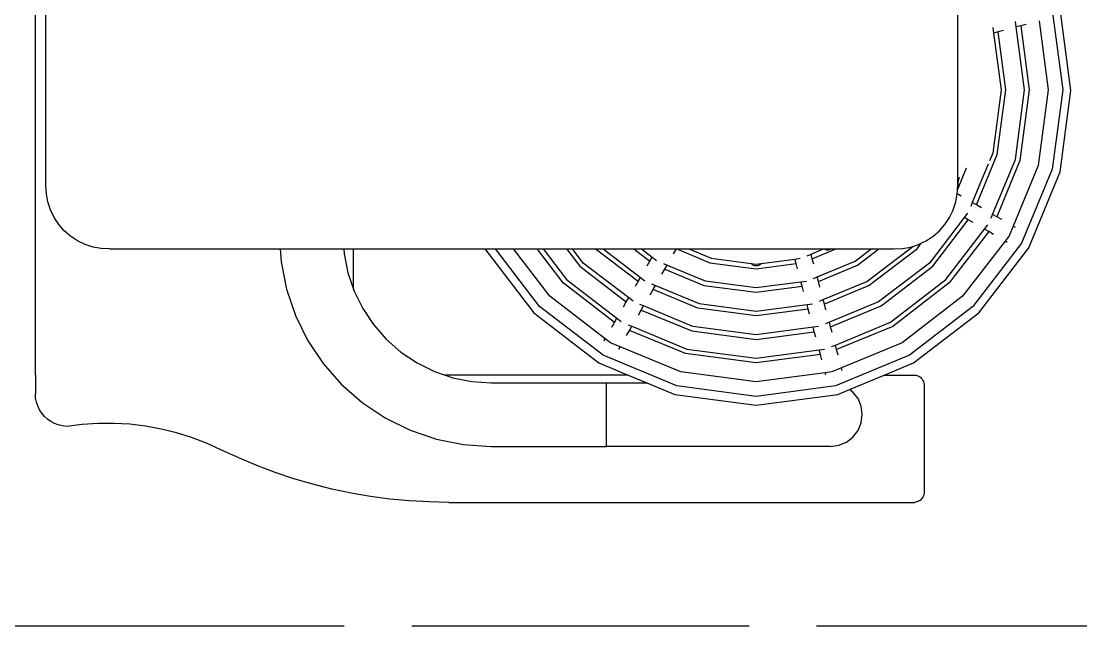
# Model space of a CAD drawing. Header units: millimetres. Extents: x 44692 to 172587, y -26854 to 14445.
# Drawn here: x 149322 to 150120, y -12132 to -11676 of the extents above; entities that cross this region are included whole.
import ezdxf

# ---------------------------------------------------------------- set-up
doc = ezdxf.new("R2010")
doc.units = ezdxf.units.MM
doc.header["$LTSCALE"] = 100
doc.linetypes.add('DASHEDX2', pattern=[3.048, 2.54, -0.508])
doc.layers.add('Area proceso', color=90, linetype='DASHEDX2')
doc.layers.add('Maquinas', color=200, linetype='Continuous')

msp = doc.modelspace()

# ---------------------------------------------------------------- linework, layer by layer
at = {"layer": 'Area proceso'}
msp.add_line((149311.465, -12131.517), (150127.465, -12131.517), dxfattribs=at)
at = {"layer": 'Maquinas'}
for p, q in [((149332.848, -11942.776), (149332.848, -11513.297)), ((149340.831, -11799.781), (149340.831, -11656.288)), ((150027.358, -11679.255), (150027.358, -11656.288)), ((150098.561, -11668.317), (150106.424, -11728.037)), ((150112.653, -11728.386), (150104.579, -11667.054)), ((150027.358, -11692.478), (150027.358, -11679.255)), ((150053.816, -11681.128), (150054.358, -11685.244)), ((150071.476, -11680.657), (150070.935, -11676.542)), ((150074.9, -11679.739), (150071.476, -11680.657)), ((150077.714, -11728.037), (150071.476, -11680.657)), ((150078.841, -11678.683), (150074.9, -11679.739)), ((150074.9, -11679.739), (150081.258, -11728.037)), ((150088.594, -11676.07), (150095.436, -11728.037)), ((150057.782, -11684.326), (150054.358, -11685.244)), ((150054.358, -11685.244), (150059.992, -11728.037)), ((150061.723, -11683.27), (150057.782, -11684.326)), ((150063.536, -11728.037), (150057.782, -11684.326)), ((150027.358, -11722.458), (150027.358, -11692.478)), ((150027.468, -11723.296), (150027.358, -11722.458)), ((150027.358, -11733.615), (150027.358, -11722.458)), ((150059.992, -11728.037), (150053.712, -11775.739)), ((150057.135, -11776.657), (150063.536, -11728.037)), ((150070.83, -11780.326), (150077.714, -11728.037)), ((150081.258, -11728.037), (150074.254, -11781.243)), ((150095.436, -11728.037), (150087.948, -11784.913)), ((150106.424, -11728.037), (150098.561, -11787.757)), ((150104.579, -11789.718), (150112.653, -11728.386)), ((150027.358, -11733.615), (150027.468, -11732.777)), ((150027.358, -11799.788), (150027.358, -11733.615)), ((150041.404, -11814.636), (150057.135, -11776.657)), ((150053.712, -11775.739), (150051.307, -11781.546)), ((150050.325, -11783.917), (150038.334, -11812.864)), ((150053.682, -11821.725), (150070.83, -11780.326)), ((150074.254, -11781.243), (150056.752, -11823.497)), ((150087.948, -11784.913), (150069.03, -11830.586)), ((150033.858, -11786.941), (150027.206, -11802.998)), ((150098.561, -11787.757), (150075.51, -11843.407)), ((150080.905, -11846.871), (150104.579, -11789.718)), ((149340.831, -11799.883), (149340.831, -11799.781)), ((149341.132, -11806.174), (149340.831, -11799.883)), ((150027.206, -11802.998), (150027.353, -11799.883)), ((150027.358, -11799.788), (150027.353, -11799.883)), ((150027.468, -11797.789), (150027.358, -11799.788)), ((150027.856, -11795.729), (150027.468, -11797.789)), ((150028.514, -11793.738), (150027.856, -11795.729)), ((149342.272, -11812.368), (149341.132, -11806.174)), ((150025.918, -11812.368), (150026.975, -11806.305)), ((150026.975, -11806.305), (150027.057, -11806.174)), ((150029.856, -11807.969), (150026.975, -11806.305)), ((150027.057, -11806.174), (150027.086, -11803.289)), ((150027.086, -11803.289), (150027.206, -11802.998)), ((149344.229, -11818.355), (149342.272, -11812.368)), ((150023.96, -11818.355), (150025.918, -11812.368)), ((150038.334, -11812.864), (150037.149, -11815.725)), ((150041.404, -11814.636), (150038.334, -11812.864)), ((150045.204, -11816.83), (150041.404, -11814.636)), ((149346.969, -11824.026), (149344.229, -11818.355)), ((149350.443, -11829.28), (149346.969, -11824.026)), ((150032.285, -11824.12), (150006.009, -11858.363)), ((150017.746, -11829.28), (150021.22, -11824.026)), ((150021.22, -11824.026), (150023.602, -11819.095)), ((150023.602, -11819.095), (150023.96, -11818.355)), ((150034.812, -11820.827), (150032.285, -11824.12)), ((150035.354, -11825.892), (150032.285, -11824.12)), ((150052.497, -11824.586), (150053.682, -11821.725)), ((150056.752, -11823.497), (150053.682, -11821.725)), ((150060.551, -11825.691), (150056.752, -11823.497)), ((149354.589, -11834.022), (149350.443, -11829.28)), ((150008.516, -11860.869), (150035.354, -11825.892)), ((150013.6, -11834.022), (150017.746, -11829.28)), ((150038.888, -11827.932), (150035.354, -11825.892)), ((150047.633, -11832.981), (150050.159, -11829.688)), ((150069.03, -11830.586), (150065.995, -11837.913)), ((150070.864, -11831.645), (150069.03, -11830.586)), ((149359.331, -11838.167), (149354.589, -11834.022)), ((149364.585, -11841.641), (149359.331, -11838.167)), ((150003.604, -11841.641), (150008.858, -11838.167)), ((150008.858, -11838.167), (150013.6, -11834.022)), ((150018.541, -11870.894), (150047.633, -11832.981)), ((150050.702, -11834.753), (150021.047, -11873.4)), ((150050.702, -11834.753), (150047.633, -11832.981)), ((150054.236, -11836.793), (150050.702, -11834.753)), ((150065.995, -11837.913), (150062.98, -11841.842)), ((149370.256, -11844.382), (149364.585, -11841.641)), ((149376.242, -11846.339), (149370.256, -11844.382)), ((149382.437, -11847.479), (149376.242, -11846.339)), ((149388.728, -11847.78), (149382.437, -11847.479)), ((149388.728, -11847.78), (149517.177, -11847.78)), ((149517.177, -11847.78), (149517.82, -11857.588)), ((149517.177, -11847.78), (149565.074, -11847.78)), ((149565.074, -11847.78), (149565.308, -11851.336)), ((149565.074, -11847.78), (149572.334, -11847.78)), ((149572.334, -11877.972), (149572.334, -11847.78)), ((149572.334, -11847.78), (149671.159, -11847.78)), ((149671.159, -11847.78), (149708.12, -11895.949)), ((149671.159, -11847.78), (149679.212, -11847.78)), ((149712.526, -11891.195), (149679.212, -11847.78)), ((149679.212, -11847.78), (149692.943, -11847.78)), ((149720.295, -11883.425), (149692.943, -11847.78)), ((149692.943, -11847.78), (149710.661, -11847.78)), ((149730.32, -11873.4), (149710.661, -11847.78)), ((149710.661, -11847.78), (149715.09, -11847.78)), ((149715.09, -11847.78), (149732.826, -11870.894)), ((149715.09, -11847.78), (149732.808, -11847.78)), ((149732.808, -11847.78), (149742.851, -11860.869)), ((149732.808, -11847.78), (149737.237, -11847.78)), ((149745.358, -11858.363), (149737.237, -11847.78)), ((149737.237, -11847.78), (149754.955, -11847.78)), ((149755.383, -11848.338), (149754.955, -11847.78)), ((149754.955, -11847.78), (149760.428, -11847.78)), ((149786.689, -11872.36), (149755.383, -11848.338)), ((149760.428, -11847.78), (149788.462, -11869.29)), ((149760.428, -11847.78), (149783.518, -11847.78)), ((149783.518, -11847.78), (149795.55, -11857.012)), ((149783.518, -11847.78), (149789.291, -11847.78)), ((149789.291, -11847.78), (149797.323, -11853.943)), ((149789.291, -11847.78), (149801.65, -11847.78)), ((149801.65, -11847.78), (149815.629, -11847.78)), ((149813.474, -11851.514), (149815.629, -11847.78)), ((149815.629, -11847.78), (149815.826, -11847.78)), ((149815.826, -11847.78), (149840.824, -11858.134)), ((149815.826, -11847.78), (149825.008, -11847.78)), ((149825.008, -11847.78), (149841.741, -11854.711)), ((149825.008, -11847.78), (149913.468, -11847.78)), ((149913.468, -11847.78), (149926.358, -11847.78)), ((149916.953, -11851.676), (149926.358, -11847.78)), ((149917.87, -11855.099), (149935.541, -11847.78)), ((149926.358, -11847.78), (149927.279, -11847.78)), ((149927.533, -11848.108), (149927.279, -11847.78)), ((149927.279, -11847.78), (149932.088, -11847.78)), ((149928.113, -11848.436), (149927.533, -11848.108)), ((149928.868, -11848.599), (149928.113, -11848.436)), ((149929.746, -11848.584), (149928.868, -11848.599)), ((149930.687, -11848.393), (149929.746, -11848.584)), ((149931.628, -11848.039), (149930.687, -11848.393)), ((149932.088, -11847.78), (149931.628, -11848.039)), ((149932.088, -11847.78), (149935.541, -11847.78)), ((149935.541, -11847.78), (149962.076, -11847.78)), ((149950.116, -11856.957), (149962.076, -11847.78)), ((149951.888, -11860.027), (149967.849, -11847.78)), ((149958.977, -11872.305), (149993.461, -11845.844)), ((149995.984, -11848.338), (149960.749, -11875.374)), ((149962.076, -11847.78), (149967.849, -11847.78)), ((149967.849, -11847.78), (149979.461, -11847.78)), ((149979.461, -11847.78), (149985.752, -11847.479)), ((149985.752, -11847.479), (149991.947, -11846.339)), ((149991.947, -11846.339), (149993.461, -11845.844)), ((149993.461, -11845.844), (149997.933, -11844.382)), ((149999.66, -11843.548), (149995.984, -11848.338)), ((149997.933, -11844.382), (149999.66, -11843.548)), ((149999.66, -11843.548), (150003.604, -11841.641)), ((150062.98, -11841.842), (150031.072, -11883.425)), ((150075.51, -11843.407), (150038.841, -11891.195)), ((150043.246, -11895.949), (150080.905, -11846.871)), ((150064.37, -11842.665), (150062.98, -11841.842)), ((150064.494, -11842.716), (150064.37, -11842.665)), ((149565.308, -11851.336), (149568.16, -11865.674)), ((149795.55, -11857.012), (149797.323, -11853.943)), ((149797.323, -11853.943), (149800.616, -11856.47)), ((149841.741, -11854.711), (149871.904, -11858.682)), ((149879.432, -11858.686), (149904.716, -11855.357)), ((149904.716, -11855.357), (149908.831, -11854.815)), ((149905.634, -11858.781), (149904.716, -11855.357)), ((149914.092, -11852.861), (149916.953, -11851.676)), ((149917.87, -11855.099), (149916.953, -11851.676)), ((149919.006, -11859.337), (149917.87, -11855.099)), ((149517.82, -11857.588), (149521.894, -11878.071)), ((149742.851, -11860.869), (149777.828, -11887.708)), ((149779.601, -11884.638), (149745.358, -11858.363)), ((149793.51, -11860.546), (149795.55, -11857.012)), ((149804.613, -11866.861), (149806.806, -11863.062)), ((149805.718, -11858.807), (149808.578, -11859.992)), ((149806.806, -11863.062), (149808.578, -11859.992)), ((149806.806, -11863.062), (149836.237, -11875.253)), ((149808.578, -11859.992), (149837.154, -11871.829)), ((149840.824, -11858.134), (149875.683, -11862.724)), ((149871.929, -11858.791), (149871.904, -11858.682)), ((149871.904, -11858.682), (149875.683, -11859.179)), ((149872.315, -11859.334), (149871.929, -11858.791)), ((149872.931, -11859.8), (149872.315, -11859.334)), ((149873.733, -11860.158), (149872.931, -11859.8)), ((149874.666, -11860.383), (149873.733, -11860.158)), ((149875.668, -11860.46), (149874.666, -11860.383)), ((149876.67, -11860.383), (149875.668, -11860.46)), ((149875.683, -11859.179), (149879.432, -11858.686)), ((149875.683, -11862.724), (149905.634, -11858.781)), ((149877.604, -11860.158), (149876.67, -11860.383)), ((149878.406, -11859.8), (149877.604, -11860.158)), ((149879.021, -11859.334), (149878.406, -11859.8)), ((149879.408, -11858.791), (149879.021, -11859.334)), ((149879.432, -11858.686), (149879.408, -11858.791)), ((149906.69, -11862.722), (149905.634, -11858.781)), ((149921.54, -11868.794), (149950.116, -11856.957)), ((149922.457, -11872.217), (149951.888, -11860.027)), ((150006.009, -11858.363), (149967.838, -11887.653)), ((149969.61, -11890.722), (150008.516, -11860.869)), ((149568.16, -11865.674), (149572.334, -11877.972)), ((149732.826, -11870.894), (149770.74, -11899.986)), ((149784.649, -11875.894), (149786.689, -11872.36)), ((149786.689, -11872.36), (149788.462, -11869.29)), ((149788.462, -11869.29), (149791.755, -11871.817)), ((149837.154, -11871.829), (149875.683, -11876.901)), ((149875.683, -11876.901), (149909.303, -11872.475)), ((149909.303, -11872.475), (149913.418, -11871.933)), ((149910.22, -11875.899), (149909.303, -11872.475)), ((149918.679, -11869.979), (149921.54, -11868.794)), ((149922.457, -11872.217), (149921.54, -11868.794)), ((149923.593, -11876.455), (149922.457, -11872.217)), ((149926.127, -11885.912), (149958.977, -11872.305)), ((149976.699, -11903), (150018.541, -11870.894)), ((149521.894, -11878.071), (149528.607, -11897.847)), ((149572.334, -11877.972), (149572.859, -11879.517)), ((149572.859, -11879.517), (149579.324, -11892.629)), ((149768.967, -11903.055), (149730.32, -11873.4)), ((149795.752, -11882.209), (149797.945, -11878.41)), ((149796.857, -11874.155), (149799.717, -11875.34)), ((149797.945, -11878.41), (149799.717, -11875.34)), ((149831.65, -11892.371), (149797.945, -11878.41)), ((149799.717, -11875.34), (149832.568, -11888.947)), ((149836.237, -11875.253), (149875.683, -11880.446)), ((149875.683, -11880.446), (149910.22, -11875.899)), ((149911.276, -11879.84), (149910.22, -11875.899)), ((149960.749, -11875.374), (149927.044, -11889.336)), ((150021.047, -11873.4), (149978.471, -11906.07)), ((149761.879, -11915.334), (149720.295, -11883.425)), ((149775.788, -11891.242), (149777.828, -11887.708)), ((149777.828, -11887.708), (149779.601, -11884.638)), ((149782.894, -11887.165), (149779.601, -11884.638)), ((149923.266, -11887.097), (149926.127, -11885.912)), ((149927.044, -11889.336), (149926.127, -11885.912)), ((149967.838, -11887.653), (149930.713, -11903.03)), ((150031.072, -11883.425), (149985.56, -11918.348)), ((149579.324, -11892.629), (149587.446, -11904.784)), ((149708.12, -11895.949), (149757.199, -11933.608)), ((149760.313, -11927.864), (149712.526, -11891.195)), ((149786.891, -11897.557), (149789.084, -11893.757)), ((149790.856, -11890.688), (149787.996, -11889.503)), ((149789.084, -11893.757), (149790.856, -11890.688)), ((149789.084, -11893.757), (149827.064, -11909.489)), ((149827.981, -11906.065), (149790.856, -11890.688)), ((149875.683, -11898.168), (149831.65, -11892.371)), ((149832.568, -11888.947), (149875.683, -11894.623)), ((149875.683, -11894.623), (149913.89, -11889.593)), ((149914.807, -11893.017), (149875.683, -11898.168)), ((149913.89, -11889.593), (149918.005, -11889.052)), ((149914.807, -11893.017), (149913.89, -11889.593)), ((149915.863, -11896.958), (149914.807, -11893.017)), ((149928.179, -11893.573), (149927.044, -11889.336)), ((149931.631, -11906.454), (149969.61, -11890.722)), ((150038.841, -11891.195), (149991.054, -11927.864)), ((149994.168, -11933.608), (150043.246, -11895.949)), ((149528.607, -11897.847), (149537.844, -11916.577)), ((149766.927, -11906.589), (149768.967, -11903.055)), ((149768.967, -11903.055), (149770.74, -11899.986)), ((149770.74, -11899.986), (149774.033, -11902.513)), ((149930.713, -11903.03), (149927.853, -11904.215)), ((149931.631, -11906.454), (149930.713, -11903.03)), ((149935.3, -11920.148), (149976.699, -11903)), ((149587.446, -11904.784), (149597.085, -11915.775)), ((149778.03, -11912.904), (149780.223, -11909.105)), ((149779.135, -11904.85), (149781.995, -11906.035)), ((149780.223, -11909.105), (149781.995, -11906.035)), ((149822.477, -11926.607), (149780.223, -11909.105)), ((149781.995, -11906.035), (149823.394, -11923.183)), ((149827.064, -11909.489), (149875.683, -11915.89)), ((149875.683, -11912.345), (149827.981, -11906.065)), ((149918.477, -11906.711), (149875.683, -11912.345)), ((149875.683, -11915.89), (149919.394, -11910.135)), ((149922.592, -11906.17), (149918.477, -11906.711)), ((149919.394, -11910.135), (149918.477, -11906.711)), ((149920.45, -11914.077), (149919.394, -11910.135)), ((149932.766, -11910.692), (149931.631, -11906.454)), ((149978.471, -11906.07), (149936.217, -11923.572)), ((149537.844, -11916.577), (149549.447, -11933.942)), ((149597.085, -11915.775), (149608.076, -11925.414)), ((149761.004, -11916.848), (149761.055, -11916.723)), ((149761.055, -11916.723), (149761.879, -11915.334)), ((149765.807, -11918.348), (149761.879, -11915.334)), ((149773.135, -11921.383), (149765.807, -11918.348)), ((149932.439, -11921.333), (149935.3, -11920.148)), ((149936.217, -11923.572), (149935.3, -11920.148)), ((149985.56, -11918.348), (149939.887, -11937.266)), ((149608.076, -11925.414), (149620.232, -11933.536)), ((149815.964, -11950.915), (149760.313, -11927.864)), ((149772.076, -11923.217), (149773.135, -11921.383)), ((149818.807, -11940.301), (149773.135, -11921.383)), ((149875.683, -11933.612), (149822.477, -11926.607)), ((149823.394, -11923.183), (149875.683, -11930.067)), ((149875.683, -11930.067), (149923.063, -11923.83)), ((149923.981, -11927.253), (149875.683, -11933.612)), ((149923.063, -11923.83), (149927.179, -11923.288)), ((149923.981, -11927.253), (149923.063, -11923.83)), ((149925.037, -11931.195), (149923.981, -11927.253)), ((149991.054, -11927.864), (149935.403, -11950.915)), ((149937.353, -11927.81), (149936.217, -11923.572)), ((149549.447, -11933.942), (149563.217, -11949.643)), ((149620.232, -11933.536), (149633.343, -11940.001)), ((149757.199, -11933.608), (149779.332, -11942.776)), ((149972.035, -11942.776), (149994.168, -11933.608)), ((149332.848, -11942.776), (149332.848, -11956.91)), ((149333.12, -11942.776), (149332.848, -11942.776)), ((149633.343, -11940.001), (149641.359, -11942.723)), ((149644.18, -11942.776), (149641.359, -11942.723)), ((149641.359, -11942.723), (149647.186, -11944.701)), ((149779.332, -11942.776), (149644.18, -11942.776)), ((149709.312, -11942.844), (149709.312, -11942.776)), ((149779.332, -11942.776), (149793.172, -11948.509)), ((149875.683, -11947.789), (149818.807, -11940.301)), ((149927.65, -11940.948), (149875.683, -11947.789)), ((149932.56, -11940.301), (149927.65, -11940.948)), ((149928.103, -11942.637), (149927.65, -11940.948)), ((149939.887, -11937.266), (149932.56, -11940.301)), ((149940.435, -11939.312), (149939.887, -11937.266)), ((149945.961, -11953.576), (149972.035, -11942.776)), ((149972.035, -11942.776), (149994.767, -11942.776)), ((149994.767, -11942.776), (149995.723, -11942.844)), ((149995.723, -11942.844), (149996.663, -11943.048)), ((149996.663, -11943.048), (149997.57, -11943.384)), ((149997.57, -11943.384), (149998.429, -11943.845)), ((149998.429, -11943.845), (149999.226, -11944.426)), ((149999.226, -11944.426), (149999.946, -11945.114)), ((149563.217, -11949.643), (149578.918, -11963.413)), ((149647.186, -11944.701), (149661.524, -11947.553)), ((149661.524, -11947.553), (149676.112, -11948.509)), ((149676.112, -11948.509), (149762.957, -11948.509)), ((149762.957, -11948.509), (149793.172, -11948.509)), ((149762.957, -11996.406), (149762.957, -11948.509)), ((149793.172, -11948.509), (149814.351, -11957.281)), ((149875.683, -11958.777), (149815.964, -11950.915)), ((149935.403, -11950.915), (149875.683, -11958.777)), ((149999.946, -11945.114), (150000.578, -11945.899)), ((150000.578, -11945.899), (150001.11, -11946.767)), ((150001.11, -11946.767), (150001.534, -11947.704)), ((150001.534, -11947.704), (150001.842, -11948.693)), ((150001.842, -11948.693), (150002.028, -11949.717)), ((150002.028, -11949.717), (150002.091, -11950.759)), ((150002.091, -11950.759), (150002.091, -12030.588)), ((149333.045, -11960.013), (149332.848, -11956.91)), ((149333.633, -11963.066), (149333.045, -11960.013)), ((149814.351, -11957.281), (149875.683, -11965.356)), ((149875.683, -11965.356), (149937.016, -11957.281)), ((149937.016, -11957.281), (149945.961, -11953.576)), ((149948.498, -11955.523), (149945.961, -11953.576)), ((149952.304, -11960.483), (149948.498, -11955.523)), ((149954.696, -11966.259), (149952.304, -11960.483)), ((149334.603, -11966.021), (149333.633, -11963.066)), ((149335.938, -11968.828), (149334.603, -11966.021)), ((149578.918, -11963.413), (149596.283, -11975.016)), ((149955.512, -11972.457), (149954.696, -11966.259)), ((149337.618, -11971.445), (149335.938, -11968.828)), ((149339.616, -11973.828), (149337.618, -11971.445)), ((149341.899, -11975.939), (149339.616, -11973.828)), ((149344.431, -11977.744), (149341.899, -11975.939)), ((149596.283, -11975.016), (149615.013, -11984.253)), ((149954.696, -11978.656), (149955.512, -11972.457)), ((149347.17, -11979.215), (149344.431, -11977.744)), ((149350.074, -11980.327), (149347.17, -11979.215)), ((149353.095, -11981.063), (149350.074, -11980.327)), ((149356.185, -11981.41), (149353.095, -11981.063)), ((149368.045, -11979.919), (149356.185, -11981.41)), ((149379.973, -11979.153), (149368.045, -11979.919)), ((149391.926, -11979.115), (149379.973, -11979.153)), ((149403.859, -11979.806), (149391.926, -11979.115)), ((149415.728, -11981.223), (149403.859, -11979.806)), ((149427.488, -11983.36), (149415.728, -11981.223)), ((149439.097, -11986.21), (149427.488, -11983.36)), ((149615.013, -11984.253), (149634.789, -11990.966)), ((149948.498, -11989.392), (149952.304, -11984.432)), ((149952.304, -11984.432), (149954.696, -11978.656)), ((149450.51, -11989.762), (149439.097, -11986.21)), ((149461.685, -11994.004), (149450.51, -11989.762)), ((149634.789, -11990.966), (149655.272, -11995.04)), ((149943.538, -11993.197), (149948.498, -11989.392)), ((149472.581, -11998.918), (149461.685, -11994.004)), ((149486.004, -12005.159), (149472.581, -11998.918)), ((149655.272, -11995.04), (149676.112, -11996.406)), ((149676.112, -11996.406), (149762.957, -11996.406)), ((149931.564, -11996.406), (149762.957, -11996.406)), ((149931.564, -11996.406), (149937.762, -11995.59)), ((149937.762, -11995.59), (149943.538, -11993.197)), ((149499.653, -12010.888), (149486.004, -12005.159)), ((149513.509, -12016.097), (149499.653, -12010.888)), ((149527.552, -12020.778), (149513.509, -12016.097)), ((149541.763, -12024.923), (149527.552, -12020.778)), ((149556.12, -12028.528), (149541.763, -12024.923)), ((149570.603, -12031.588), (149556.12, -12028.528)), ((149585.192, -12034.097), (149570.603, -12031.588)), ((150002.028, -12031.63), (150001.842, -12032.654)), ((150002.091, -12030.588), (150002.028, -12031.63)), ((149599.865, -12036.052), (149585.192, -12034.097)), ((149614.601, -12037.45), (149599.865, -12036.052)), ((149629.38, -12038.29), (149614.601, -12037.45)), ((149644.18, -12038.57), (149629.38, -12038.29)), ((149644.18, -12038.57), (149887.431, -12038.57)), ((149709.312, -12038.57), (149709.312, -12038.502)), ((149887.431, -12038.502), (149887.431, -12038.57)), ((149887.431, -12038.57), (149994.767, -12038.57)), ((149995.723, -12038.502), (149994.767, -12038.57)), ((149996.663, -12038.298), (149995.723, -12038.502)), ((149997.57, -12037.963), (149996.663, -12038.298)), ((149998.429, -12037.501), (149997.57, -12037.963)), ((149999.226, -12036.921), (149998.429, -12037.501)), ((149999.946, -12036.232), (149999.226, -12036.921)), ((150000.578, -12035.447), (149999.946, -12036.232)), ((150001.11, -12034.579), (150000.578, -12035.447)), ((150001.534, -12033.643), (150001.11, -12034.579)), ((150001.842, -12032.654), (150001.534, -12033.643))]:
    msp.add_line(p, q, dxfattribs=at)

doc.saveas('drawing.dxf')
